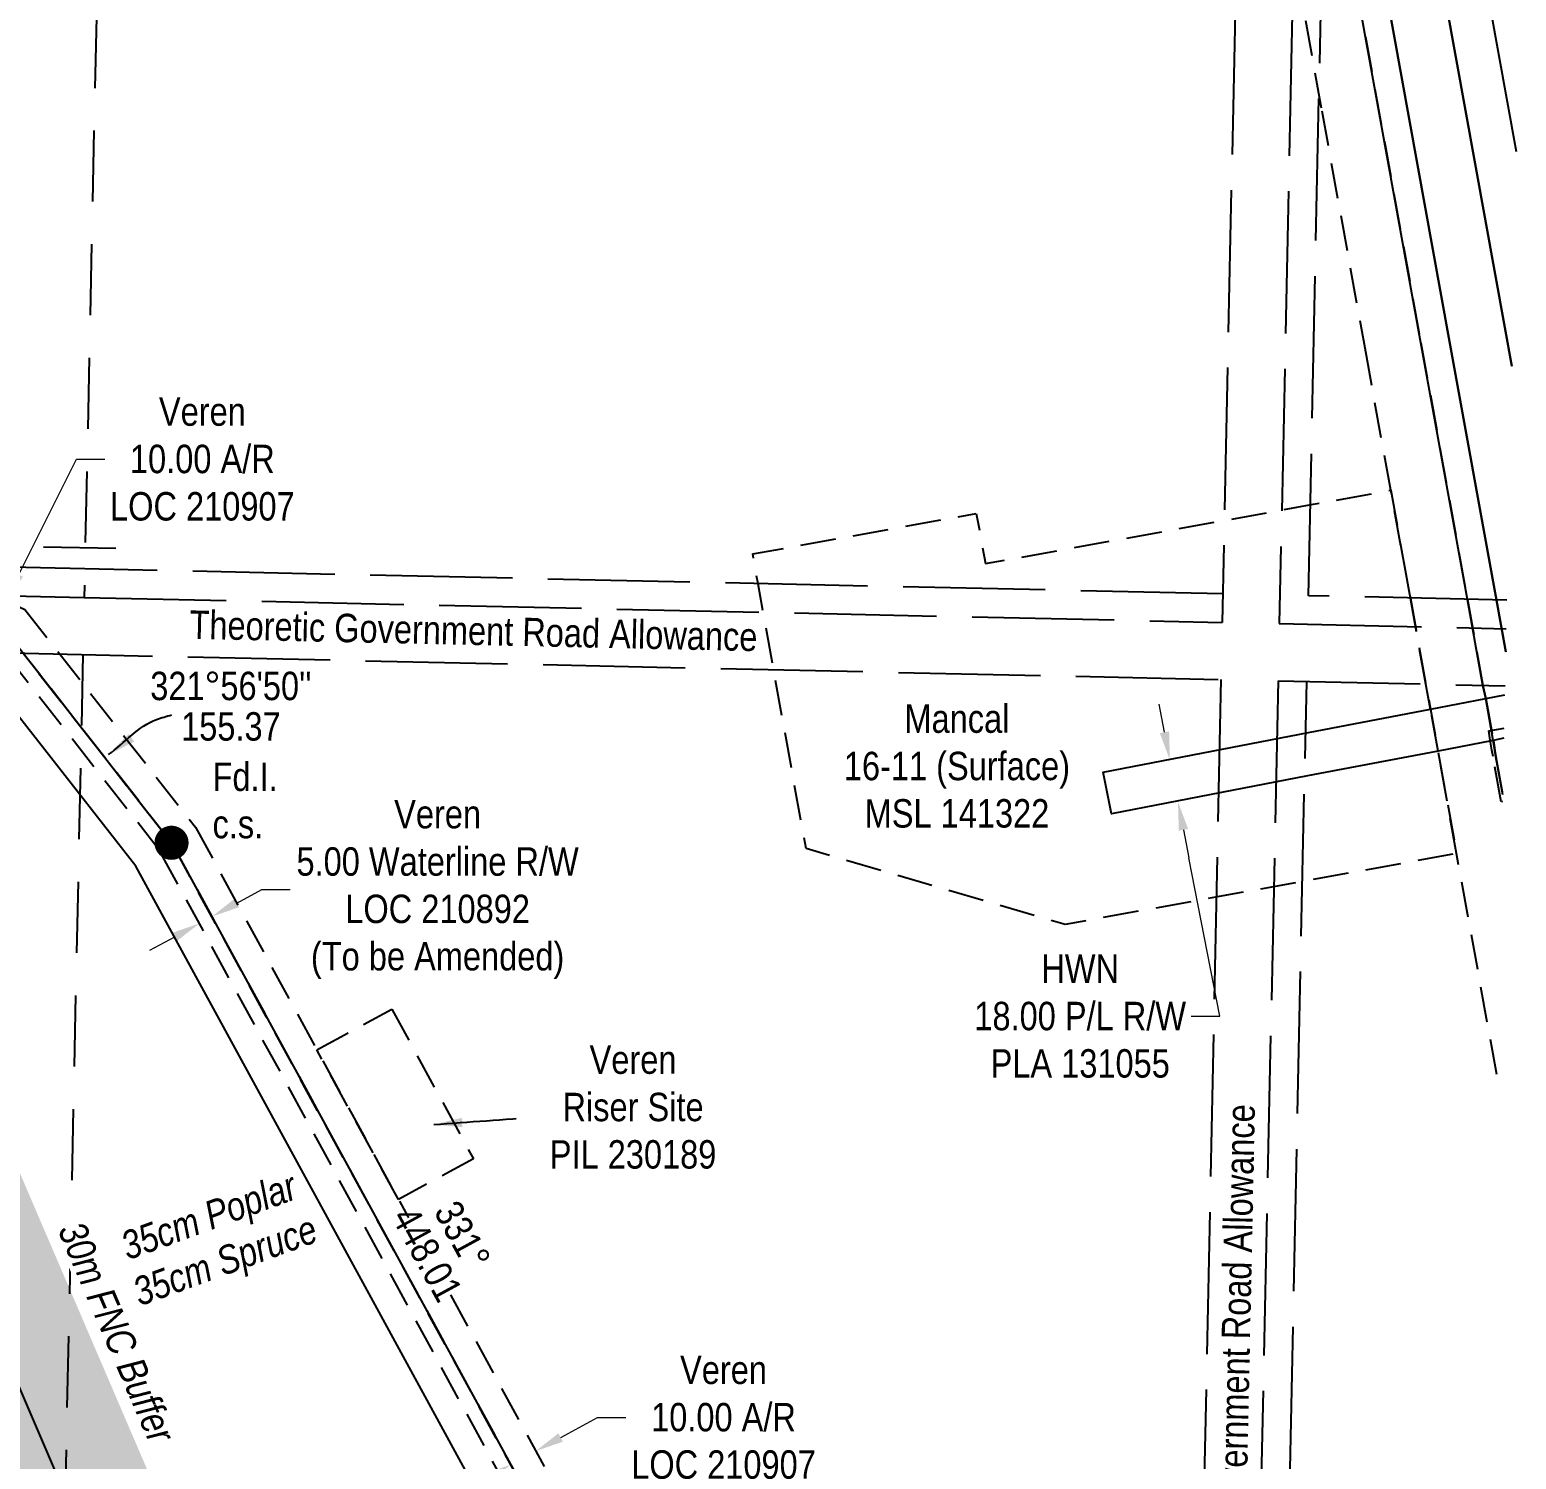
# Model space of a CAD drawing. Extents: x 402405 to 407247, y 6062080 to 6065864.
# Drawn here: x 404300 to 404823, y 6062710 to 6063213 of the extents above; entities that cross this region are included whole.
import ezdxf
from ezdxf.enums import TextEntityAlignment as Align

# ---------------------------------------------------------------- set-up
doc = ezdxf.new("R2010")
doc.units = 0
doc.header["$LTSCALE"] = 5
doc.header["$PDSIZE"] = 0.5
for name, pattern in [('foc-ACCESSROAD', [3.75, 2.5, -1.25]), ('foc-FLOWLINE', [3.75, 2.5, -1.25]), ('foc-LSD', [8, 5, -3]), ('foc-UNSURVEYED', [12.5, 10, -2.5])]:
    doc.linetypes.add(name, pattern=pattern)
doc.layers.get('Defpoints').update_dxf_attribs({"color": 9})
for name, color, linetype in [('C-RW', 13, 'Continuous'), ('F-AR', 190, 'foc-ACCESSROAD'), ('F-FLOWLINE', 190, 'foc-FLOWLINE'), ('F-RW', 190, 'Continuous'), ('F-WS', 190, 'foc-ACCESSROAD'), ('L-BD', 7, 'Continuous'), ('L-MON', 1, 'Continuous'), ('L-ROAD-T', 7, 'Continuous'), ('L-SECTION-LSD', 7, 'foc-LSD'), ('L-USEC', 7, 'foc-UNSURVEYED'), ('P-BUFFER-H 30m', 51, 'Continuous'), ('P-BUFFER-T', 40, 'Continuous'), ('P-PROPOSED', 10, 'Continuous'), ('P-PROPOSED-H', 21, 'Continuous'), ('T-BUSH-T', 110, 'Continuous')]:
    doc.layers.add(name, color=color, linetype=linetype)
for name, color, linetype, lineweight in [('F-AR-T', 190, 'Continuous', 9), ('F-FLOWLINE-T', 190, 'Continuous', 9), ('F-RW-T', 190, 'Continuous', 9), ('F-WS-T', 190, 'Continuous', 9)]:
    doc.layers.add(name, color=color, linetype=linetype, lineweight=lineweight)
doc.styles.add('80CG', font='ARIALN.TTF', dxfattribs={"height": 10})
doc.styles.add('80L', font='ARIALN.TTF', dxfattribs={"height": 10})
doc.styles.add('80LS', font='ARIALNI.TTF', dxfattribs={"height": 10})
doc.dimstyles.new('Compass 5 000', dxfattribs={"dimscale": 5, "dimtxt": 9, "dimasz": 2, "dimexe": 0.2, "dimexo": 0.0625, "dimgap": 0.5, "dimtad": 0, "dimtih": 1, "dimtoh": 1, "dimzin": 0, "dimdsep": 46, "dimtxsty": '80CG', "dimcen": 0.1, "dimse1": 1, "dimse2": 1, "dimclrd": 256, "dimclrt": 256, "dimaunit": 1, "dimadec": 4, "dimazin": 0, "dimtfac": 0.06, "dimtofl": 0, "dimtmove": 0, "dimatfit": 1, "dimfxl": 0.2, "dimtolj": 1, "dimtzin": 0, "dimlwd": -1, "dimarcsym": 0})

# ---------------------------------------------------------------- blocks, each defined once
blk = doc.blocks.new('*D41')
at = {"layer": 'Defpoints', "color": 0, "transparency": 16777216}
for p in [(404449.15, 6062766.62), (404440.38, 6062761.83), (404478.47, 6062712.86)]:
    blk.add_point(p, dxfattribs=at)
at = {"layer": 'F-AR-T', "transparency": 16777216}
for p, q in [((404487.25, 6062717.65), (404500.23, 6062724.73)), ((404500.23, 6062724.73), (404510.23, 6062724.73)), ((404460.91, 6062703.29), (404452.13, 6062698.5))]:
    blk.add_line(p, q, dxfattribs=at)
for points in [[(404486.45, 6062719.11), (404488.04, 6062716.18), (404478.47, 6062712.86)], [(404460.11, 6062704.75), (404461.71, 6062701.82), (404469.69, 6062708.07)]]:
    blk.add_solid(points, dxfattribs=at)
at = {"layer": 'F-AR-T', "transparency": 16777216, "insert": (404544.54, 6062724.73), "char_height": 10, "attachment_point": 5, "style": '80CG'}
blk.add_mtext('\\A1;Veren \\P10.00 A/R\\PLOC 210907', dxfattribs=at)
blk = doc.blocks.new('*D43')
at = {"layer": 'Defpoints', "color": 0, "transparency": 16777216}
for p in [(404360.12, 6062898.56), (404392.26, 6062850.07), (404387.87, 6062847.68)]:
    blk.add_point(p, dxfattribs=at)
at = {"layer": 'F-FLOWLINE-T', "transparency": 16777216}
for p, q in [((404373.29, 6062905.74), (404382.07, 6062910.53)), ((404382.07, 6062910.53), (404392.07, 6062910.53)), ((404351.34, 6062893.78), (404342.56, 6062888.99))]:
    blk.add_line(p, q, dxfattribs=at)
for points in [[(404372.49, 6062907.21), (404374.09, 6062904.28), (404364.51, 6062900.96)], [(404350.54, 6062895.24), (404352.14, 6062892.31), (404360.12, 6062898.56)]]:
    blk.add_solid(points, dxfattribs=at)
at = {"layer": 'F-FLOWLINE-T', "transparency": 16777216, "insert": (404443.95, 6062910.53), "char_height": 10, "attachment_point": 5, "style": '80CG', "bg_fill": 3, "box_fill_scale": 1.1, "bg_fill_color": 256, "bg_fill_true_color": 13158600, "bg_fill_transparency": 0}
blk.add_mtext('\\A1;Veren \\P5.00 Waterline R/W\\PLOC 210892\\P(To be Amended)', dxfattribs=at)
blk = doc.blocks.new('*D46')
at = {"layer": 'Defpoints', "color": 0, "transparency": 16777216}
for p in [(404727.26, 6062961.05), (404701.59, 6062956.06), (404730.12, 6062946.33)]:
    blk.add_point(p, dxfattribs=at)
at = {"layer": 'F-RW-T', "transparency": 16777216}
for p, q in [((404699.68, 6062965.87), (404697.77, 6062975.69)), ((404706.36, 6062931.52), (404708.27, 6062921.71)), ((404719.12, 6062865.91), (404708.27, 6062921.71)), ((404709.12, 6062865.91), (404719.12, 6062865.91))]:
    blk.add_line(p, q, dxfattribs=at)
for points in [[(404701.32, 6062966.19), (404698.05, 6062965.55), (404701.59, 6062956.06)], [(404708, 6062931.84), (404704.73, 6062931.2), (404704.45, 6062941.34)]]:
    blk.add_solid(points, dxfattribs=at)
at = {"layer": 'F-RW-T', "transparency": 16777216, "insert": (404670.04, 6062865.91), "char_height": 10, "attachment_point": 5, "style": '80CG'}
blk.add_mtext('\\A1;HWN\\P18.00 P/L R/W\\PPLA 131055', dxfattribs=at)
blk = doc.blocks.new('fdia')
at = {"color": 255, "const_width": 1}
blk.add_lwpolyline([(-0.5, 0, 1), (0.5, 0, 1)], format="xyb", close=True, dxfattribs=at)
blk = doc.blocks.new('Fdiaa')
blk.add_blockref('fdia', (0, 0))
blk = doc.blocks.new('fdib')
at = {"color": 1, "const_width": 1.6}
blk.add_lwpolyline([(-0.4, 0, 1), (0.4, 0, 1)], format="xyb", close=True, dxfattribs=at)
at = {"color": 1}
blk.add_circle((0, 0), 0.8, dxfattribs=at)
blk = doc.blocks.new('Fdibb')
blk.add_blockref('fdib', (0, 0))
blk = doc.blocks.new('fdicc')
for name in ['Fdibb', 'Fdiaa']:
    blk.add_blockref(name, (0, 0))
blk = doc.blocks.new('FDI')
blk.add_blockref('fdicc', (0, 0))
blk = doc.blocks.new('*D48')
at = {"layer": 'Defpoints', "color": 0, "transparency": 16777216}
for p in [(404279.37, 6063018.73), (404292.11, 6063012.37), (404274.89, 6063009.77)]:
    blk.add_point(p, dxfattribs=at)
at = {"layer": 'F-AR-T', "transparency": 16777216}
for p, q in [((404296.58, 6063021.32), (404316.88, 6063061.98)), ((404316.88, 6063061.98), (404326.88, 6063061.98)), ((404283.17, 6062994.46), (404278.71, 6062985.51))]:
    blk.add_line(p, q, dxfattribs=at)
for points in [[(404295.09, 6063022.06), (404298.07, 6063020.57), (404292.11, 6063012.37)], [(404281.68, 6062995.2), (404284.66, 6062993.72), (404287.64, 6063003.41)]]:
    blk.add_solid(points, dxfattribs=at)
at = {"layer": 'F-AR-T', "transparency": 16777216, "insert": (404361.18, 6063061.98), "char_height": 10, "attachment_point": 5, "style": '80CG'}
blk.add_mtext('\\A1;Veren \\P10.00 A/R\\PLOC 210907', dxfattribs=at)

msp = doc.modelspace()

# ---------------------------------------------------------------- hatches: boundary and pattern name
at = {"layer": 'P-BUFFER-H 30m'}
h = msp.add_hatch(color=256, dxfattribs=at)
h.dxf.hatch_style = 1
h.paths.add_polyline_path([(404214.174, 6062968.091), (404194.932, 6062970.369), (404175.687, 6062972.647, 0.2460145), (404149.69, 6062962.725), (404123.834, 6062933.466, 0.1989124), (404116.374, 6062911.76), (404116.48, 6062910.049), (404079.367, 6062868.052, 0.0819644), (404074.178, 6062859.778), (404067.305, 6062843.366), (404065.718, 6062842.716, 0.0571232), (404059.734, 6062839.425, 0.0570473), (404055.254, 6062844.568), (404053.988, 6062845.725), (404045.459, 6063034.835, 0.2882396), (404027.268, 6063061.067), (403970.289, 6063085.372, 0.0726053), (403961.913, 6063087.584), (403927.17, 6063091.537, 0.8646187), (403912.014, 6063034.158), (403967.694, 6063010.407), (403977.132, 6062996.797), (403987.411, 6062768.878, 0.3509447), (404012.128, 6062740.703), (404070.448, 6062730.352, 0.3508834), (404103.348, 6062748.294), (404136.169, 6062826.662), (404183.757, 6062880.512), (404184.381, 6062881.219), (404184.825, 6062880.384), (404216.648, 6062820.474), (404296.506, 6062634.396, 0.1841377), (404311.371, 6062619.053), (404552.05, 6062506.623, 0.7240979), (404591.072, 6062548.145), (404583.004, 6062562.947, 0.1600269), (404569.366, 6062575.764), (404367.554, 6062670.038), (404349.241, 6062688.939), (404280.295, 6062849.593, 0.0207257), (404279.221, 6062851.834), (404257.136, 6062893.411), (404257.638, 6062895.051, 0.1989124), (404255.447, 6062917.898), (404237.132, 6062952.378, 0.2459559)])
h.paths.add_polyline_path([(404172.161, 6062942.867), (404191.406, 6062940.589), (404210.648, 6062938.311), (404228.964, 6062903.83), (404224.825, 6062890.313), (404252.737, 6062837.766), (404323.862, 6062672.038), (404349.859, 6062645.206), (404556.674, 6062548.595), (404564.742, 6062533.793), (404324.063, 6062646.223), (404243.715, 6062833.443), (404211.308, 6062894.451), (404200.248, 6062915.274), (404192.94, 6062920.276), (404185.172, 6062921.195), (404176.899, 6062918.038), (404161.286, 6062900.37), (404110.421, 6062842.811), (404075.688, 6062759.878), (404017.368, 6062770.229), (404006.7, 6063006.783), (403987.41, 6063034.599), (403923.78, 6063061.741), (403958.523, 6063057.789), (404015.502, 6063033.484), (404024.59, 6062831.965), (404035.026, 6062822.43), (404036.169, 6062797.103), (404046.461, 6062785.37), (404050.022, 6062784.738), (404053.587, 6062784.105), (404067.29, 6062791.579), (404077.085, 6062814.966), (404090.167, 6062820.325), (404101.838, 6062848.194), (404147.176, 6062899.499), (404146.305, 6062913.608)], flags=16)
at = {"layer": 'P-PROPOSED-H'}
h = msp.add_hatch(color=256, dxfattribs=at)
h.dxf.hatch_style = 1
h.paths.add_polyline_path([(404147.176, 6062899.499), (404146.305, 6062913.608), (404172.161, 6062942.867), (404191.406, 6062940.589), (404210.648, 6062938.311), (404228.964, 6062903.83), (404224.825, 6062890.313), (404252.737, 6062837.766), (404323.862, 6062672.038), (404349.859, 6062645.206), (404556.674, 6062548.595), (404564.742, 6062533.793), (404324.063, 6062646.223), (404243.715, 6062833.443), (404211.308, 6062894.451), (404200.248, 6062915.274), (404192.94, 6062920.276), (404185.172, 6062921.195), (404176.899, 6062918.038), (404161.286, 6062900.37), (404110.421, 6062842.811), (404075.688, 6062759.878), (404017.368, 6062770.229), (404006.7, 6063006.783), (403987.41, 6063034.599), (403923.78, 6063061.741), (403958.523, 6063057.789), (404015.502, 6063033.484), (404024.59, 6062831.965), (404035.026, 6062822.43), (404036.169, 6062797.103), (404046.461, 6062785.37), (404050.022, 6062784.738), (404053.587, 6062784.105), (404067.29, 6062791.579), (404077.085, 6062814.966), (404090.167, 6062820.325), (404101.838, 6062848.194)])

# ---------------------------------------------------------------- linework, layer by layer
at = {"layer": 'C-RW'}
for points in [[(404821.868, 6063094.68), (404819.409, 6063108.269), (404764.79, 6063410), (404759.668, 6063409.072), (404745.128, 6063406.438), (404735.288, 6063404.656), (404729.384, 6063403.586), (404715.9, 6063401.144), (404647.766, 6063388.803), (404297.594, 6063654.439), (404177.216, 6063788.78), (404139.237, 6063821.684), (404087.758, 6063866.297), (404009.187, 6063896.578), (404010.364, 6063924.576)], [(404025.345, 6063924.248), (404024.607, 6063906.684), (404095.606, 6063879.337), (404162.726, 6063821.169), (404187.75, 6063799.492), (404307.855, 6063665.475), (404651.578, 6063404.731), (404713.227, 6063415.897), (404729.706, 6063418.882), (404732.618, 6063419.41), (404742.457, 6063421.193), (404759.99, 6063424.369), (404762.118, 6063424.754), (404776.871, 6063427.426), (404823.461, 6063170.272)], [(403820.896, 6063103.47), (403890.625, 6063090.658), (404254.598, 6063049.249), (404350.33, 6062926.952), (404608.229, 6062454.062), (404651.335, 6062390.108), (404706.67, 6062325.448), (404720.768, 6062308.966), (404736.114, 6062291.023), (404785.273, 6062233.587), (404803.283, 6062212.543)], [(404802.809, 6062190.042), (404735.64, 6062268.532), (404706.195, 6062302.94), (404638.881, 6062382.003), (404595.409, 6062446.253), (404337.76, 6062918.685), (404246.663, 6063035.061), (403888.427, 6063075.817), (403820.573, 6063088.286)]]:
    msp.add_lwpolyline(points, dxfattribs=at)
at = {"layer": 'F-AR'}
for points in [[(404816.617, 6062845.407), (404802.462, 6062923.152), (404795.946, 6062959.16), (404793.275, 6062973.919), (404791.679, 6062982.737), (404786.198, 6063013.032), (404779.325, 6063051.017), (404770.741, 6063098.402), (404754.958, 6063185.529), (404727.933, 6063334.724)], [(404757.043, 6063284.464), (404789.906, 6063102.905), (404806.254, 6063012.579), (404811.737, 6062982.285), (404812.75, 6062977.685), (404815.412, 6062962.936), (404815.868, 6062959.468), (404816.274, 6062957.223), (404818.691, 6062943.869)], [(403820.573, 6063088.286), (403888.427, 6063075.817), (404246.663, 6063035.061), (404298.751, 6063009.056), (404358.71, 6062932.463), (404616.776, 6062459.268), (404658.785, 6062397.179), (404706.985, 6062340.429), (404728.352, 6062315.449), (404736.43, 6062306.017), (404781.779, 6062253.067), (404803.599, 6062227.54)], [(404803.283, 6062212.543), (404785.273, 6062233.587), (404736.114, 6062291.023), (404720.768, 6062308.966), (404706.67, 6062325.448), (404650.824, 6062391.109), (404608.229, 6062454.062), (404350.33, 6062926.952), (404292.279, 6063001.112), (404243.617, 6063025.347), (404168.293, 6063033.914), (404167.729, 6063028.948), (404128.001, 6063033.465), (404128.565, 6063038.431), (404049.818, 6063047.384), (404049.253, 6063042.418), (404009.526, 6063046.934), (404010.092, 6063051.915), (403886.963, 6063065.924), (403820.358, 6063078.164)]]:
    msp.add_lwpolyline(points, dxfattribs=at)
at = {"layer": 'F-FLOWLINE'}
for points in [[(403820.681, 6063093.347), (403889.159, 6063080.764), (404248.375, 6063039.897), (404280.582, 6063016.054), (404350.33, 6062926.952), (404608.229, 6062454.062), (404651.335, 6062390.108), (404706.67, 6062325.448), (404720.765, 6062308.96), (404736.114, 6062291.023), (404785.271, 6062233.584), (404803.283, 6062212.534)], [(404803.125, 6062205.024), (404735.956, 6062283.507), (404716.963, 6062305.696), (404706.511, 6062317.916), (404646.843, 6062388.073), (404603.956, 6062451.459), (404346.14, 6062924.196), (404277.053, 6063012.449), (404246.663, 6063035.061), (403888.427, 6063075.817), (403820.573, 6063088.286)]]:
    msp.add_lwpolyline(points, dxfattribs=at)
at = {"layer": 'F-RW'}
for points in [[(404819.751, 6062994.159), (404816.458, 6063012.349), (404799.746, 6063104.686), (404758.102, 6063334.757), (404731.079, 6063484.058), (404672.079, 6063810.026), (404663.499, 6063857.163), (404653.338, 6063857.424), (404633.165, 6063857.888), (404516.211, 6063860.584), (404449.057, 6063855.448), (404248.406, 6063915.261), (404243.251, 6063919.477)], [(404309.073, 6063918.036), (404451.204, 6063875.663), (404515.65, 6063880.59), (404629.524, 6063877.987), (404649.351, 6063877.535), (404649.699, 6063877.526), (404659.763, 6063877.296), (404680.282, 6063876.828), (404692.455, 6063809.581), (404733.196, 6063584.524), (404760.22, 6063435.243), (404819.41, 6063108.269), (404821.869, 6063094.687)], [(404818.691, 6062943.867), (404816.274, 6062957.223), (404815.868, 6062959.468), (404815.352, 6062962.919), (404812.695, 6062977.683), (404811.737, 6062982.285), (404806.254, 6063012.579), (404789.906, 6063102.905), (404757.043, 6063284.464), (404730.02, 6063433.766), (404661.876, 6063810.248), (404649.699, 6063877.526), (404647.882, 6063887.57), (404646.973, 6063892.591), (404646.783, 6063893.64), (404641.566, 6063905.712), (404639.337, 6063910.804)], [(404650.364, 6063910.563), (404652.544, 6063905.52), (404656.417, 6063896.555), (404657.81, 6063887.967), (404672.079, 6063810.025), (404731.079, 6063484.058), (404758.102, 6063334.757), (404799.746, 6063104.686), (404816.458, 6063012.349), (404819.751, 6062994.159)], [(404819.11, 6062963.728), (404815.345, 6062962.982), (404795.943, 6062959.231), (404750.006, 6062950.482), (404719.713, 6062944.618), (404681.007, 6062937.125), (404678.157, 6062951.85), (404720.036, 6062959.957), (404750.33, 6062965.821), (404793.272, 6062973.99), (404812.728, 6062977.756), (404819.433, 6062979.066)]]:
    msp.add_lwpolyline(points, dxfattribs=at)
at = {"layer": 'F-WS', "flags": 128}
msp.add_lwpolyline([(404779.325, 6063051.017), (404786.198, 6063013.032), (404791.679, 6062982.737), (404793.274, 6062973.939), (404795.945, 6062959.18), (404802.462, 6062923.152), (404749.227, 6062913.514), (404718.942, 6062908.031), (404664.736, 6062898.217), (404621.86, 6062910.766), (404573.585, 6062924.909), (404562.195, 6062987.796), (404556.71, 6063018.086), (404554.804, 6063028.613), (404633.491, 6063042.866), (404636.692, 6063025.194), (404721.735, 6063040.59), (404752.02, 6063046.074), (404779.325, 6063051.017)], close=True, dxfattribs=at)
at = {"layer": 'F-WS'}
msp.add_lwpolyline([(404818.64, 6062941.441), (404818.175, 6062941.353), (404815.286, 6062957.317), (404814.879, 6062959.562), (404814.324, 6062963.047), (404813.773, 6062966.315), (404819.185, 6062967.29)], dxfattribs=at)
msp.add_lwpolyline([(404456.556, 6062815.723), (404430.203, 6062801.358), (404401.468, 6062854.056), (404427.82, 6062868.421), (404456.556, 6062815.723)], close=True, dxfattribs=at)
at = {"layer": 'L-SECTION-LSD'}
for p, q in [((404336.588, 6063817.449), (404319.58, 6063013.305)), ((404319.14, 6062993.202), (404302.131, 6062189.055))]:
    msp.add_line(p, q, dxfattribs=at)
at = {"layer": 'L-USEC'}
for p, q in [((404728.457, 6063406.608), (404719.986, 6063004.538)), ((404748.561, 6063406.185), (404740.089, 6063004.087)), ((404750.353, 6063013.912), (404758.613, 6063405.931)), ((403930.363, 6063039.362), (404330.784, 6063030.595)), ((404319.777, 6063023.358), (403919.36, 6063032.124)), ((403919.159, 6063022.072), (404319.58, 6063013.305)), ((404720.197, 6063014.59), (404319.777, 6063023.358)), ((404319.58, 6063013.305), (404719.986, 6063004.538)), ((404820.134, 6063012.344), (404750.353, 6063013.912)), ((403918.719, 6063001.969), (404719.562, 6062984.434)), ((404740.089, 6063004.087), (404819.922, 6063002.292)), ((404719.562, 6062984.434), (404711.093, 6062582.363)), ((404739.666, 6062983.983), (404731.198, 6062581.939)), ((404739.666, 6062983.983), (404819.498, 6062982.188)), ((404741.248, 6062581.687), (404749.717, 6062983.757))]:
    msp.add_line(p, q, dxfattribs=at)

# ---------------------------------------------------------------- block references
at = {"layer": 'Defpoints', "color": 4}
msp.add_blockref('FDI', (404350.33, 6062926.952), dxfattribs=at)

# ---------------------------------------------------------------- texts
at = {"layer": 'L-BD', "color": 0, "style": '80L'}
for s, height, p in [("321°56'50''", 9.99597, (404371.22, 6062982.165)), ('155.37', 9.996, (404371.22, 6062967.921))]:
    msp.add_text(s, height=height, dxfattribs=at).set_placement(p, align=Align.MIDDLE)
msp.add_text('331°', height=9.996, rotation=298.6066, dxfattribs=at).set_placement((404452.747, 6062788.742), align=Align.MIDDLE)

# ---------------------------------------------------------------- leaders
at = {"layer": 'F-WS-T', "color": 4, "path_type": 1}
msp.add_leader([(404442.597, 6062827.791), (404479.658, 6062830.501)], dimstyle='Compass 5 000', override={"dimgap": 0.5, "dimtad": 0}, dxfattribs=at)
at = {"layer": 'L-BD', "color": 2, "path_type": 1}
msp.add_leader([(404328.182, 6062957.994), (404345.07, 6062970.388), (404350.347, 6062971.97)], dimstyle='Compass 5 000', override={"dimgap": 0.5, "dimtad": 0}, dxfattribs=at)

# ---------------------------------------------------------------- next in the draw order: texts
at = {"layer": 'L-BD', "insert": (404444.705, 6062784.582), "char_height": 9.996, "width": 25.7319, "attachment_point": 2, "rotation": 298.6066, "style": '80L', "bg_fill": 3, "box_fill_scale": 1.15, "bg_fill_color": 256, "bg_fill_true_color": 256, "bg_fill_transparency": 0}
msp.add_mtext('448.01', dxfattribs=at)
at = {"layer": 'L-ROAD-T', "char_height": 9.99603, "width": 201.30327, "attachment_point": 2, "style": '80L', "bg_fill": 3, "box_fill_scale": 1.15, "bg_fill_color": 256, "bg_fill_true_color": 256, "bg_fill_transparency": 0}
for insert, rotation in [((404456.687, 6063006.569), 358.74574), ((404719.425, 6062735.153), 88.79319)]:
    msp.add_mtext('Theoretic Government Road Allowance', dxfattribs=dict(at, insert=insert, rotation=rotation))
at = {"layer": 'P-BUFFER-T', "insert": (404319.387, 6062794.646), "char_height": 9.98942, "attachment_point": 1, "rotation": 293.22725, "style": '80L', "bg_fill": 3, "box_fill_scale": 1.15, "bg_fill_color": 256, "bg_fill_true_color": 256, "bg_fill_transparency": 0}
msp.add_mtext_dynamic_manual_height_columns('{\\fArial Narrow|b0|i1|c0|p34;30m FNC Buffer}', width=83.80572, gutter_width=50, heights=[0], dxfattribs=at)

# ---------------------------------------------------------------- next in the draw order: linework, layer by layer
at = {"layer": 'P-PROPOSED', "flags": 128}
msp.add_lwpolyline([(404252.737, 6062837.766), (404323.862, 6062672.038)], dxfattribs=at)

# ---------------------------------------------------------------- next in the draw order: texts
at = {"layer": 'T-BUSH-T', "insert": (404361.721, 6062800.371), "char_height": 9.99597, "width": 87.23293, "attachment_point": 2, "rotation": 20, "style": '80LS'}
msp.add_mtext('35cm Poplar\\P35cm Spruce', dxfattribs=at)

# ---------------------------------------------------------------- next in the draw order: dimensions: what is measured, and where the dimension line sits
at = {"layer": 'F-AR-T'}
for base, p1, p2, angle, picture, middle in [((404292.114, 6063012.369), (404274.891, 6063009.772), (404279.365, 6063018.734), 63.46888, '*D48', (404361.181, 6063061.975)), ((404478.467, 6062712.86), (404440.377, 6062761.831), (404449.152, 6062766.616), 28.6046, '*D41', (404544.535, 6062724.731))]:
    dim = msp.add_linear_dim(base=base, p1=p1, p2=p2, angle=angle, text='Veren \\P10.00 A/R\\PLOC 210907', dimstyle='Compass 5 000', dxfattribs=at)
    dim.commit()
    dim.dimension.update_dxf_attribs({"geometry": picture, "text_midpoint": middle, "dimtype": 161})
at = {"layer": 'F-RW-T'}
dim = msp.add_linear_dim(base=(404701.59, 6062956.056), p1=(404730.124, 6062946.33), p2=(404727.261, 6062961.049), angle=101.00562, text='HWN\\P18.00 P/L R/W\\PPLA 131055', dimstyle='Compass 5 000', override={"dimtmove": 1, "dimtfill": 0}, dxfattribs=at)
dim.commit()
dim.dimension.update_dxf_attribs({"geometry": '*D46', "text_midpoint": (404710.488, 6062865.91), "dimtype": 161})

# ---------------------------------------------------------------- next in the draw order: texts
at = {"layer": 'F-WS-T', "insert": (404626.66, 6062975.653), "char_height": 10, "attachment_point": 2, "rotation": 0.02477, "style": '80L', "bg_fill": 2}
msp.add_mtext_dynamic_manual_height_columns('Mancal\\P16-11 (Surface)\\PMSL 141322', width=81.33135, gutter_width=50, heights=[0], dxfattribs=at)

# ---------------------------------------------------------------- next in the draw order: dimensions: what is measured, and where the dimension line sits
at = {"layer": 'F-FLOWLINE-T'}
dim = msp.add_linear_dim(base=(404360.12, 6062898.564), p1=(404392.257, 6062850.071), p2=(404387.869, 6062847.679), angle=208.60459, text='Veren \\P5.00 Waterline R/W\\PLOC 210892\\P(To be Amended)', dimstyle='Compass 5 000', override={"dimtfill": 1}, dxfattribs=at)
dim.commit()
dim.dimension.update_dxf_attribs({"geometry": '*D43', "text_midpoint": (404443.946, 6062910.532), "dimtype": 161})

# ---------------------------------------------------------------- next in the draw order: block references
at = {"layer": 'L-MON', "xscale": 4.999999999999981, "yscale": 4.999999999999981, "zscale": 4.999999999999981}
msp.add_blockref('FDI', (404350.332, 6062926.953), dxfattribs=at)

# ---------------------------------------------------------------- next in the draw order: texts
at = {"layer": 'F-WS-T', "insert": (404512.704, 6062855.632), "char_height": 10, "attachment_point": 2, "rotation": 0.02477, "style": '80L', "bg_fill": 3, "box_fill_scale": 1.15, "bg_fill_color": 256, "bg_fill_true_color": 256, "bg_fill_transparency": 0}
msp.add_mtext_dynamic_manual_height_columns('Veren \\PRiser Site\\PPIL 230189', width=79.06023, gutter_width=50, heights=[0], dxfattribs=at)
at = {"layer": 'L-MON', "insert": (404364.756, 6062955.197), "char_height": 9.996, "attachment_point": 1, "style": '80L'}
msp.add_mtext_dynamic_manual_height_columns('Fd.I.\\Pc.s.', width=22.04407, gutter_width=50, heights=[0], dxfattribs=at)

doc.saveas('drawing.dxf')
